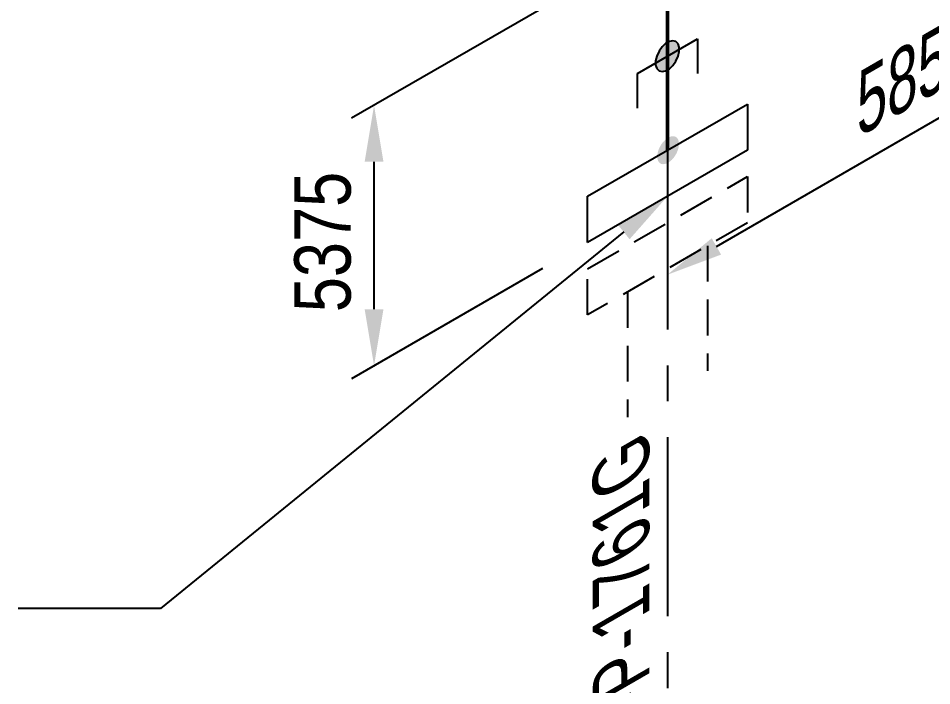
# Model space of a CAD drawing. Header units: millimetres. Extents: x 0 to 594, y 0 to 420.
# Drawn here: x 224.71 to 265.15, y 84.58 to 114.13 of the extents above; entities that cross this region are included whole.
import ezdxf

# ---------------------------------------------------------------- set-up
doc = ezdxf.new("R2010")
doc.units = ezdxf.units.MM
doc.header["$LTSCALE"] = 0.25
doc.linetypes.add('CENTER', pattern=[50.800000000000004, 31.75, -6.35, 6.35, -6.35])
doc.linetypes.add('DASHED2', pattern=[9.524999999999999, 6.35, -3.175])
for name, color, linetype in [('기기', 6, 'Continuous'), ('밸브', 4, 'Continuous'), ('연속', 7, 'DASHED2'), ('열 추적 선', 7, 'CENTER'), ('용접', 1, 'Continuous'), ('주석', 7, 'Continuous'), ('치수', 1, 'Continuous')]:
    doc.layers.add(name, color=color, linetype=linetype)
doc.layers.add('파이프 작은 보어', color=30, linetype='Continuous', lineweight=50)
doc.styles.add('AdskIsoMetric', font='arial.ttf', dxfattribs={"width": 0.8, "height": 2.5})
doc.styles.add('AdskIsoMetric-30', font='arial.ttf', dxfattribs={"width": 0.8, "height": 2.5})
doc.styles.add('AdskIsoMetric30', font='arial.ttf', dxfattribs={"width": 0.8, "oblique": 30, "height": 2.5})
doc.dimstyles.new('AdskIsoMetric', dxfattribs={"dimtxt": 2.5, "dimasz": 2.5, "dimexe": 1, "dimexo": 2, "dimgap": 0.8, "dimtad": 1, "dimdec": 0, "dimrnd": 1, "dimzin": 0, "dimdsep": 46, "dimtxsty": 'AdskIsoMetric', "dimcen": 0, "dimclrt": 7, "dimadec": 0, "dimazin": 0, "dimtfac": 1, "dimtdec": 0, "dimtmove": 1, "dimatfit": 3, "dimfxl": 0, "dimfrac": 2, "dimtolj": 1, "dimtzin": 0, "dimarcsym": 0})

# ---------------------------------------------------------------- blocks, each defined once
blk = doc.blocks.new('*D94')
at = {"layer": 'Defpoints', "color": 0}
for p in [(274.3693665907439, 129.8559653228848), (253.4503513795782, 117.7783662595368), (274.3693665910683, 114.8559653228847)]:
    blk.add_point(p, dxfattribs=at)
at = {"layer": '치수', "color": 0, "lineweight": -2}
for p, q in [((253.4503513796281, 115.4689651828071), (253.4503513799276, 101.6236657211718)), ((255.6154148893637, 104.0283662595366), (272.2043030816072, 113.6059653228847))]:
    blk.add_line(p, q, dxfattribs=at)
at = {"layer": '치수', "color": 0}
for points in [[(271.9959697482739, 113.9668092411282), (272.4126364149406, 113.2451214046412), (274.3693665910683, 114.8559653228847)], [(255.4070815560304, 104.3892101777801), (255.823748222697, 103.6675223412931), (253.4503513799026, 102.7783662595366)]]:
    blk.add_solid(points, dxfattribs=at)
at = {"layer": '치수', "color": 7, "insert": (263.9098589854289, 111.4350476265069), "char_height": 2.5, "attachment_point": 5, "rotation": 29.99999999999924, "style": 'AdskIsoMetric30'}
blk.add_mtext('\\A1;5854', dxfattribs=at)
blk = doc.blocks.new('*D95')
at = {"layer": 'Defpoints', "color": 0}
for p in [(253.4503513795783, 117.7783662595368), (240.4599703227017, 110.2783662597303), (249.9148174738496, 104.2061648546647)]:
    blk.add_point(p, dxfattribs=at)
at = {"layer": '치수', "color": 0, "lineweight": -2}
for p, q in [((251.4503513795783, 116.6236657211972), (239.4599703227017, 109.7010159905604)), ((240.4599703227017, 101.2474063069897), (240.4599703227017, 107.7783662597303)), ((247.9148174738496, 103.051464316325), (239.4599703227017, 98.1700560378199))]:
    blk.add_line(p, q, dxfattribs=at)
at = {"layer": '치수', "color": 0}
for points in [[(240.043303656035, 107.7783662597303), (240.8766369893683, 107.7783662597303), (240.4599703227017, 110.2783662597303)], [(240.043303656035, 101.2474063069897), (240.8766369893683, 101.2474063069897), (240.4599703227017, 98.74740630698975)]]:
    blk.add_solid(points, dxfattribs=at)
at = {"layer": '치수', "color": 7, "insert": (238.1936708094341, 104.2250583755925), "char_height": 2.5, "attachment_point": 5, "rotation": 90, "style": 'AdskIsoMetric-30'}
blk.add_mtext('\\A1;5375', dxfattribs=at)
blk = doc.blocks.new('엘보우-1-Iso2DSkew0')
at = {"color": 0, "linetype": 'ByBlock', "lineweight": -2, "extrusion": (-0.7071067811865476, 0.408248290463863, -0.5773502691896257)}
for p, q in [((0.6910932218850913, 0.3990028576904836), (5.303300858899108, 3.061862178478968)), ((-1.110223024625157e-15, -6.123724356957947), (-1.665334536937735e-16, -0.7980057153809665))]:
    blk.add_line(p, q, dxfattribs=at)
at = {"linetype": 'ByBlock', "extrusion": (1.922962686383498e-16, -1.110223024625272e-16, -0.9999999999999999)}
blk.add_ellipse((0.6910932218850918, -0.399002857690483), major_axis=(0.4886767036270583, 0.8464128791572265), ratio=0.5773502691896257, start_param=-2.356194490192517, end_param=-0.7853981633976213, dxfattribs=at)
blk = doc.blocks.new('SocketWeld-2-IsoRight')
blk.add_hatch(color=256).paths.add_polyline_path([(0.005530793552061859, -0.04351541280202063), (0.005745491398917847, -0.04355881726115246), (0.00596018924577383, -0.04360222172028429), (0.006174887092629817, -0.04364562617941611), (0.006389584939485802, -0.04368903063854794), (0.00660428278634179, -0.04373243509767978), (0.006818980633197771, -0.04377583955681161), (0.007033678480053755, -0.04381924401594343), (0.007248376326909743, -0.04386264847507525), (0.007463074173765729, -0.04390605293420709), (0.007677772020621716, -0.04394945739333891), (0.007892469867477702, -0.04399286185247075), (0.008107167714333686, -0.04403626631160257), (0.008321865561189672, -0.0440796707707344), (0.008536563408045655, -0.04412307522986623), (0.008751261254901643, -0.04416647968899806), (0.008965959101757627, -0.04420988414812989), (0.009180656948613617, -0.04425328860726171), (0.0093953547954696, -0.04429669306639354), (0.009610052642325584, -0.04434009752552537), (0.009824750489181572, -0.0443835019846572), (0.01003944833603756, -0.04442690644378903), (0.01025414618289354, -0.04447031090292086), (0.01046884402974953, -0.04451371536205269), (0.01068354187660552, -0.04455711982118452), (0.0108982397234615, -0.04460052428031634), (0.01111293757031749, -0.04464392873944817), (0.01132763541717347, -0.04468733319858), (0.01154233326402946, -0.04473073765771183), (0.01175703111088544, -0.04477414211684366), (0.01197172895774143, -0.04481754657597549), (0.01218642680459742, -0.04486095103510732), (0.0124011246514534, -0.04490435549423915), (0.01261582249830939, -0.04494775995337097), (0.01283052034516537, -0.0449911644125028), (0.01304521819202136, -0.04503456887163462), (0.01325991603887734, -0.04507797333076646), (0.01347461388573333, -0.04512137778989828), (0.01368931173258932, -0.04516478224903011), (0.0139040095794453, -0.04520818670816194), (0.01411870742630129, -0.04525159116729377), (0.01433340527315727, -0.0452949956264256), (0.01454810312001326, -0.04533840008555742), (0.01476280096686924, -0.04538180454468926), (0.01497749881372523, -0.04542520900382109), (0.01519219666058122, -0.04546861346295292), (0.0154068945074372, -0.04551201792208474), (0.01562159235429319, -0.04555542238121657), (0.01583629020114917, -0.0455988268403484), (0.01605098804800516, -0.04564223129948023), (0.01605098804800515, -0.04564223129948022), (0.01623362094498463, -0.04559445658294434), (0.01641625384196412, -0.04554668186640846), (0.01659888673894361, -0.04549890714987258), (0.01678151963592309, -0.04545113243333669), (0.01696415253290259, -0.0454033577168008), (0.01714678542988207, -0.04535558300026492), (0.01732941832686155, -0.04530780828372904), (0.01751205122384104, -0.04526003356719316), (0.01769468412082053, -0.04521225885065727), (0.01787731701780002, -0.04516448413412139), (0.0180599499147795, -0.0451167094175855), (0.01824258281175899, -0.04506893470104963), (0.01842521570873848, -0.04502115998451374), (0.01860784860571796, -0.04497338526797785), (0.01879048150269745, -0.04492561055144197), (0.01897311439967694, -0.04487783583490609), (0.01915574729665642, -0.04483006111837021), (0.01933838019363591, -0.04478228640183432), (0.0195210130906154, -0.04473451168529844), (0.01970364598759488, -0.04468673696876255), (0.01988627888457437, -0.04463896225222667), (0.02006891178155386, -0.04459118753569079), (0.02025154467853335, -0.04454341281915491), (0.02043417757551283, -0.04449563810261903), (0.02061681047249232, -0.04444786338608314), (0.0207994433694718, -0.04440008866954726), (0.02098207626645129, -0.04435231395301137), (0.02116470916343078, -0.0443045392364755), (0.02134734206041027, -0.04425676451993961), (0.02152997495738975, -0.04420898980340372), (0.02171260785436924, -0.04416121508686784), (0.02189524075134873, -0.04411344037033195), (0.02207787364832822, -0.04406566565379607), (0.0222605065453077, -0.04401789093726019), (0.02244313944228719, -0.0439701162207243), (0.02262577233926667, -0.04392234150418842), (0.02280840523624616, -0.04387456678765254), (0.02299103813322565, -0.04382679207111665), (0.02317367103020513, -0.04377901735458077), (0.02335630392718462, -0.04373124263804488), (0.02353893682416411, -0.043683467921509), (0.0237215697211436, -0.04363569320497312), (0.02390420261812308, -0.04358791848843723), (0.02408683551510257, -0.04354014377190135), (0.02426946841208205, -0.04349236905536547), (0.02445210130906154, -0.04344459433882959), (0.02463473420604103, -0.0433968196222937), (0.02481736710302052, -0.04334904490575781), (0.025, -0.04330127018922193), (0.025, -0.04330127018922194), (0.02513269056666842, -0.0431669928191389), (0.02526538113333683, -0.04303271544905586), (0.02539807170000525, -0.04289843807897282), (0.02553076226667367, -0.04276416070888978), (0.02566345283334209, -0.04262988333880674), (0.02579614340001051, -0.0424956059687237), (0.02592883396667893, -0.04236132859864065), (0.02606152453334735, -0.04222705122855762), (0.02619421510001577, -0.04209277385847458), (0.02632690566668418, -0.04195849648839154), (0.02645959623335261, -0.0418242191183085), (0.02659228680002102, -0.04168994174822546), (0.02672497736668945, -0.04155566437814243), (0.02685766793335786, -0.04142138700805938), (0.02699035850002628, -0.04128710963797634), (0.0271230490666947, -0.0411528322678933), (0.02725573963336312, -0.04101855489781026), (0.02738843020003153, -0.04088427752772722), (0.02752112076669996, -0.04075000015764418), (0.02765381133336837, -0.04061572278756114), (0.0277865019000368, -0.0404814454174781), (0.02791919246670522, -0.04034716804739506), (0.02805188303337363, -0.04021289067731202), (0.02818457360004205, -0.04007861330722898), (0.02831726416671047, -0.03994433593714594), (0.02844995473337888, -0.03981005856706289), (0.02858264530004731, -0.03967578119697986), (0.02871533586671573, -0.03954150382689682), (0.02884802643338415, -0.03940722645681378), (0.02898071700005257, -0.03927294908673074), (0.02911340756672098, -0.0391386717166477), (0.02924609813338941, -0.03900439434656466), (0.02937878870005782, -0.03887011697648161), (0.02951147926672625, -0.03873583960639858), (0.02964416983339466, -0.03860156223631554), (0.02977686040006308, -0.0384672848662325), (0.0299095509667315, -0.03833300749614946), (0.03004224153339992, -0.03819873012606642), (0.03017493210006834, -0.03806445275598338), (0.03030762266673676, -0.03793017538590034), (0.03044031323340518, -0.03779589801581729), (0.03057300380007359, -0.03766162064573426), (0.03070569436674201, -0.03752734327565121), (0.03083838493341043, -0.03739306590556817), (0.03097107550007885, -0.03725878853548514), (0.03110376606674727, -0.0371245111654021), (0.03123645663341569, -0.03699023379531906), (0.03136914720008411, -0.03685595642523602), (0.03150183776675253, -0.03672167905515298), (0.03150183776675253, -0.03672167905515298), (0.03157159732593483, -0.03651404303607196), (0.03164135688511713, -0.03630640701699095), (0.03171111644429945, -0.03609877099790993), (0.03178087600348175, -0.03589113497882891), (0.03185063556266406, -0.03568349895974789), (0.03192039512184636, -0.03547586294066687), (0.03199015468102867, -0.03526822692158586), (0.03205991424021097, -0.03506059090250483), (0.03212967379939328, -0.03485295488342381), (0.03219943335857559, -0.0346453188643428), (0.0322691929177579, -0.03443768284526178), (0.0323389524769402, -0.03423004682618076), (0.0324087120361225, -0.03402241080709974), (0.03247847159530481, -0.03381477478801872), (0.03254823115448712, -0.0336071387689377), (0.03261799071366942, -0.03339950274985668), (0.03268775027285173, -0.03319186673077566), (0.03275750983203404, -0.03298423071169465), (0.03282726939121634, -0.03277659469261363), (0.03289702895039864, -0.03256895867353261), (0.03296678850958095, -0.03236132265445159), (0.03303654806876326, -0.03215368663537057), (0.03310630762794557, -0.03194605061628955), (0.03317606718712787, -0.03173841459720853), (0.03324582674631017, -0.03153077857812751), (0.03331558630549249, -0.03132314255904649), (0.03338534586467479, -0.03111550653996548), (0.03345510542385709, -0.03090787052088445), (0.0335248649830394, -0.03070023450180344), (0.03359462454222171, -0.03049259848272242), (0.03366438410140402, -0.0302849624636414), (0.03373414366058632, -0.03007732644456038), (0.03380390321976863, -0.02986969042547936), (0.03387366277895093, -0.02966205440639834), (0.03394342233813324, -0.02945441838731732), (0.03401318189731554, -0.0292467823682363), (0.03408294145649785, -0.02903914634915529), (0.03415270101568016, -0.02883151033007427), (0.03422246057486246, -0.02862387431099325), (0.03429222013404477, -0.02841623829191223), (0.03436197969322707, -0.02820860227283121), (0.03443173925240938, -0.02800096625375019), (0.03450149881159169, -0.02779333023466917), (0.03457125837077399, -0.02758569421558815), (0.0346410179299563, -0.02737805819650713), (0.0347107774891386, -0.02717042217742612), (0.03478053704832091, -0.0269627861583451), (0.03485029660750322, -0.02675515013926407), (0.03492005616668552, -0.02654751412018306), (0.03492005616668552, -0.02654751412018306), (0.03492005616668552, -0.02628684431233693), (0.03492005616668552, -0.02602617450449079), (0.03492005616668552, -0.02576550469664466), (0.03492005616668552, -0.02550483488879852), (0.03492005616668552, -0.02524416508095239), (0.03492005616668552, -0.02498349527310625), (0.03492005616668552, -0.02472282546526012), (0.03492005616668552, -0.02446215565741398), (0.03492005616668552, -0.02420148584956784), (0.03492005616668552, -0.02394081604172171), (0.03492005616668552, -0.02368014623387557), (0.03492005616668552, -0.02341947642602944), (0.03492005616668552, -0.02315880661818331), (0.03492005616668552, -0.02289813681033717), (0.03492005616668552, -0.02263746700249103), (0.03492005616668552, -0.02237679719464489), (0.03492005616668552, -0.02211612738679876), (0.03492005616668552, -0.02185545757895262), (0.03492005616668552, -0.02159478777110649), (0.03492005616668552, -0.02133411796326036), (0.03492005616668552, -0.02107344815541422), (0.03492005616668552, -0.02081277834756808), (0.03492005616668552, -0.02055210853972194), (0.03492005616668552, -0.02029143873187581), (0.03492005616668552, -0.02003076892402968), (0.03492005616668552, -0.01977009911618354), (0.03492005616668552, -0.01950942930833741), (0.03492005616668552, -0.01924875950049127), (0.03492005616668552, -0.01898808969264513), (0.03492005616668552, -0.01872741988479899), (0.03492005616668552, -0.01846675007695286), (0.03492005616668552, -0.01820608026910672), (0.03492005616668552, -0.01794541046126059), (0.03492005616668552, -0.01768474065341445), (0.03492005616668552, -0.01742407084556832), (0.03492005616668552, -0.01716340103772218), (0.03492005616668552, -0.01690273122987604), (0.03492005616668552, -0.01664206142202991), (0.03492005616668552, -0.01638139161418378), (0.03492005616668552, -0.01612072180633764), (0.03492005616668552, -0.0158600519984915), (0.03492005616668552, -0.01559938219064537), (0.03492005616668552, -0.01533871238279923), (0.03492005616668552, -0.01507804257495309), (0.03492005616668552, -0.01481737276710696), (0.03492005616668552, -0.01455670295926082), (0.03492005616668552, -0.01429603315141469), (0.03492005616668552, -0.01403536334356855), (0.03492005616668552, -0.01377469353572242), (0.03492005616668552, -0.01377469353572242), (0.03485029660750322, -0.0134865061160965), (0.03478053704832091, -0.01319831869647057), (0.0347107774891386, -0.01291013127684464), (0.0346410179299563, -0.01262194385721872), (0.03457125837077399, -0.01233375643759279), (0.03450149881159169, -0.01204556901796687), (0.03443173925240937, -0.01175738159834093), (0.03436197969322707, -0.01146919417871501), (0.03429222013404477, -0.01118100675908908), (0.03422246057486246, -0.01089281933946316), (0.03415270101568016, -0.01060463191983723), (0.03408294145649785, -0.0103164445002113), (0.03401318189731554, -0.01002825708058538), (0.03394342233813324, -0.009740069660959451), (0.03387366277895093, -0.009451882241333524), (0.03380390321976862, -0.009163694821707596), (0.03373414366058632, -0.008875507402081671), (0.03366438410140402, -0.008587319982455745), (0.03359462454222171, -0.008299132562829818), (0.0335248649830394, -0.008010945143203892), (0.03345510542385709, -0.007722757723577962), (0.03338534586467479, -0.007434570303952035), (0.03331558630549249, -0.00714638288432611), (0.03324582674631018, -0.006858195464700183), (0.03317606718712787, -0.006570008045074256), (0.03310630762794557, -0.006281820625448328), (0.03303654806876326, -0.0059936332058224), (0.03296678850958096, -0.005705445786196476), (0.03289702895039865, -0.005417258366570546), (0.03282726939121634, -0.005129070946944619), (0.03275750983203404, -0.004840883527318695), (0.03268775027285173, -0.004552696107692765), (0.03261799071366943, -0.004264508688066842), (0.03254823115448711, -0.00397632126844091), (0.03247847159530481, -0.003688133848814985), (0.03240871203612251, -0.003399946429189058), (0.0323389524769402, -0.00311175900956313), (0.03226919291775789, -0.002823571589937205), (0.03219943335857559, -0.002535384170311275), (0.03212967379939329, -0.002247196750685352), (0.03205991424021098, -0.001959009331059423), (0.03199015468102867, -0.001670821911433495), (0.03192039512184637, -0.001382634491807569), (0.03185063556266406, -0.001094447072181644), (0.03178087600348176, -0.0008062596525557162), (0.03171111644429944, -0.0005180722329297869), (0.03164135688511714, -0.0002298848133038615), (0.03157159732593484, 5.830260632206492e-05), (0.03150183776675253, 0.0003464900259479903), (0.03150183776675253, 0.0003464900259479811), (0.03136914720008412, 0.0006339852648008894), (0.03123645663341569, 0.0009214805036538047), (0.03110376606674728, 0.001208975742506715), (0.03097107550007886, 0.001496470981359625), (0.03083838493341044, 0.001783966220212538), (0.03070569436674202, 0.002071461459065449), (0.0305730038000736, 0.002358956697918357), (0.03044031323340518, 0.002646451936771273), (0.03030762266673676, 0.002933947175624184), (0.03017493210006834, 0.003221442414477093), (0.03004224153339992, 0.003508937653330008), (0.02990955096673151, 0.003796432892182916), (0.02977686040006309, 0.004083928131035827), (0.02964416983339467, 0.00437142336988874), (0.02951147926672625, 0.004658918608741651), (0.02937878870005783, 0.004946413847594562), (0.02924609813338941, 0.005233909086447475), (0.02911340756672099, 0.005521404325300384), (0.02898071700005257, 0.005808899564153299), (0.02884802643338415, 0.006096394803006208), (0.02871533586671574, 0.006383890041859122), (0.02858264530004731, 0.006671385280712034), (0.0284499547333789, 0.006958880519564943), (0.02831726416671048, 0.007246375758417855), (0.02818457360004206, 0.007533870997270768), (0.02805188303337364, 0.00782136623612368), (0.02791919246670522, 0.008108861474976591), (0.0277865019000368, 0.008396356713829505), (0.02765381133336838, 0.008683851952682413), (0.02752112076669996, 0.008971347191535325), (0.02738843020003155, 0.009258842430388237), (0.02725573963336312, 0.00954633766924115), (0.02712304906669471, 0.009833832908094059), (0.02699035850002629, 0.01012132814694697), (0.02685766793335786, 0.01040882338579989), (0.02672497736668945, 0.01069631862465279), (0.02659228680002104, 0.01098381386350571), (0.02645959623335261, 0.01127130910235862), (0.02632690566668419, 0.01155880434121153), (0.02619421510001578, 0.01184629958006444), (0.02606152453334735, 0.01213379481891735), (0.02592883396667894, 0.01242129005777027), (0.02579614340001051, 0.01270878529662318), (0.0256634528333421, 0.01299628053547609), (0.02553076226667368, 0.013283775774329), (0.02539807170000526, 0.01357127101318192), (0.02526538113333684, 0.01385876625203482), (0.02513269056666842, 0.01414626149088774), (0.025, 0.01443375672974064), (0.02500000000000001, 0.01443375672974063), (0.02481736710302052, 0.01469241775074449), (0.02463473420604104, 0.01495107877174835), (0.02445210130906155, 0.01520973979275221), (0.02426946841208206, 0.01546840081375607), (0.02408683551510258, 0.01572706183475993), (0.02390420261812309, 0.01598572285576379), (0.02372156972114361, 0.01624438387676764), (0.02353893682416412, 0.0165030448977715), (0.02335630392718463, 0.01676170591877536), (0.02317367103020515, 0.01702036693977922), (0.02299103813322566, 0.01727902796078308), (0.02280840523624617, 0.01753768898178694), (0.02262577233926669, 0.0177963500027908), (0.0224431394422872, 0.01805501102379466), (0.02226050654530771, 0.01831367204479852), (0.02207787364832823, 0.01857233306580238), (0.02189524075134874, 0.01883099408680624), (0.02171260785436925, 0.01908965510781009), (0.02152997495738977, 0.01934831612881396), (0.02134734206041028, 0.01960697714981782), (0.02116470916343079, 0.01986563817082167), (0.0209820762664513, 0.02012429919182553), (0.02079944336947182, 0.02038296021282939), (0.02061681047249233, 0.02064162123383326), (0.02043417757551284, 0.02090028225483711), (0.02025154467853336, 0.02115894327584097), (0.02006891178155387, 0.02141760429684483), (0.01988627888457439, 0.02167626531784869), (0.0197036459875949, 0.02193492633885255), (0.01952101309061541, 0.02219358735985641), (0.01933838019363592, 0.02245224838086026), (0.01915574729665644, 0.02271090940186413), (0.01897311439967695, 0.02296957042286799), (0.01879048150269746, 0.02322823144387185), (0.01860784860571798, 0.0234868924648757), (0.01842521570873849, 0.02374555348587956), (0.018242582811759, 0.02400421450688343), (0.01805994991477952, 0.02426287552788728), (0.01787731701780003, 0.02452153654889115), (0.01769468412082054, 0.024780197569895), (0.01751205122384106, 0.02503885859089886), (0.01732941832686157, 0.02529751961190272), (0.01714678542988208, 0.02555618063290658), (0.0169641525329026, 0.02581484165391044), (0.01678151963592311, 0.0260735026749143), (0.01659888673894362, 0.02633216369591816), (0.01641625384196414, 0.02659082471692201), (0.01623362094498465, 0.02684948573792588), (0.01605098804800516, 0.02710814675892973), (0.01605098804800517, 0.02710814675892973), (0.01583629020114918, 0.02731265401915137), (0.0156215923542932, 0.02751716127937302), (0.01540689450743721, 0.02772166853959467), (0.01519219666058122, 0.02792617579981631), (0.01497749881372524, 0.02813068306003795), (0.01476280096686925, 0.02833519032025959), (0.01454810312001327, 0.02853969758048124), (0.01433340527315728, 0.02874420484070288), (0.0141187074263013, 0.02894871210092453), (0.01390400957944531, 0.02915321936114617), (0.01368931173258933, 0.02935772662136781), (0.01347461388573334, 0.02956223388158946), (0.01325991603887735, 0.0297667411418111), (0.01304521819202136, 0.02997124840203275), (0.01283052034516538, 0.03017575566225439), (0.01261582249830939, 0.03038026292247604), (0.01240112465145341, 0.03058477018269768), (0.01218642680459742, 0.03078927744291933), (0.01197172895774144, 0.03099378470314097), (0.01175703111088545, 0.03119829196336262), (0.01154233326402947, 0.03140279922358426), (0.01132763541717348, 0.0316073064838059), (0.01111293757031749, 0.03181181374402755), (0.01089823972346151, 0.0320163210042492), (0.01068354187660552, 0.03222082826447084), (0.01046884402974954, 0.03242533552469248), (0.01025414618289355, 0.03262984278491413), (0.01003944833603757, 0.03283435004513578), (0.009824750489181579, 0.03303885730535742), (0.009610052642325593, 0.03324336456557906), (0.009395354795469605, 0.0334478718258007), (0.00918065694861362, 0.03365237908602235), (0.008965959101757636, 0.03385688634624399), (0.008751261254901648, 0.03406139360646564), (0.008536563408045664, 0.03426590086668728), (0.00832186556118968, 0.03447040812690893), (0.008107167714333691, 0.03467491538713058), (0.007892469867477705, 0.03487942264735222), (0.007677772020621721, 0.03508392990757386), (0.007463074173765735, 0.03528843716779551), (0.00724837632690975, 0.03549294442801715), (0.007033678480053763, 0.0356974516882388), (0.006818980633197777, 0.03590195894846044), (0.006604282786341792, 0.03610646620868208), (0.006389584939485804, 0.03631097346890373), (0.006174887092629818, 0.03651548072912537), (0.005960189245773834, 0.03671998798934702), (0.005745491398917848, 0.03692449524956866), (0.005530793552061861, 0.03712900250979031), (0.005530793552061868, 0.0371290025097903), (0.005305046876467507, 0.03725933741371337), (0.005079300200873145, 0.03738967231763643), (0.004853553525278782, 0.0375200072215595), (0.004627806849684422, 0.03765034212548257), (0.004402060174090059, 0.03778067702940564), (0.004176313498495699, 0.0379110119333287), (0.003950566822901338, 0.03804134683725177), (0.003724820147306976, 0.03817168174117484), (0.003499073471712614, 0.03830201664509791), (0.003273326796118253, 0.03843235154902097), (0.003047580120523892, 0.03856268645294404), (0.00282183344492953, 0.03869302135686711), (0.002596086769335168, 0.03882335626079018), (0.002370340093740807, 0.03895369116471325), (0.002144593418146445, 0.03908402606863632), (0.001918846742552084, 0.03921436097255938), (0.001693100066957722, 0.03934469587648246), (0.001467353391363359, 0.03947503078040551), (0.001241606715768997, 0.03960536568432858), (0.001015860040174637, 0.03973570058825165), (0.000790113364580276, 0.03986603549217473), (0.0005643666889859136, 0.03999637039609779), (0.0003386200133915513, 0.04012670530002086), (0.000112873337797189, 0.04025704020394393), (-0.0001128733377971751, 0.040387375107867), (-0.0003386200133915322, 0.04051771001179007), (-0.0005643666889858963, 0.04064804491571314), (-0.0007901133645802569, 0.0407783798196362), (-0.001015860040174619, 0.04090871472355927), (-0.001241606715768983, 0.04103904962748234), (-0.001467353391363344, 0.04116938453140541), (-0.001693100066957704, 0.04129971943532848), (-0.001918846742552065, 0.04143005433925154), (-0.002144593418146429, 0.04156038924317461), (-0.00237034009374079, 0.04169072414709768), (-0.002596086769335152, 0.04182105905102074), (-0.002821833444929513, 0.04195139395494382), (-0.003047580120523875, 0.04208172885886688), (-0.003273326796118237, 0.04221206376278995), (-0.003499073471712598, 0.04234239866671302), (-0.003724820147306962, 0.04247273357063609), (-0.003950566822901323, 0.04260306847455915), (-0.004176313498495683, 0.04273340337848222), (-0.004402060174090046, 0.04286373828240529), (-0.004627806849684408, 0.04299407318632836), (-0.00485355352527877, 0.04312440809025143), (-0.005079300200873131, 0.04325474299417449), (-0.005305046876467491, 0.04338507789809756), (-0.005530793552061855, 0.04351541280202063), (-0.005530793552061848, 0.04351541280202062), (-0.005745491398917833, 0.04355881726115245), (-0.005960189245773819, 0.04360222172028428), (-0.006174887092629804, 0.04364562617941611), (-0.006389584939485791, 0.04368903063854794), (-0.006604282786341776, 0.04373243509767977), (-0.00681898063319776, 0.04377583955681159), (-0.007033678480053747, 0.04381924401594342), (-0.007248376326909733, 0.04386264847507525), (-0.007463074173765719, 0.04390605293420707), (-0.007677772020621705, 0.04394945739333891), (-0.00789246986747769, 0.04399286185247074), (-0.008107167714333677, 0.04403626631160257), (-0.00832186556118966, 0.04407967077073439), (-0.008536563408045648, 0.04412307522986622), (-0.00875126125490163, 0.04416647968899805), (-0.008965959101757619, 0.04420988414812988), (-0.009180656948613605, 0.04425328860726171), (-0.009395354795469593, 0.04429669306639353), (-0.009610052642325576, 0.04434009752552537), (-0.009824750489181562, 0.04438350198465719), (-0.01003944833603755, 0.04442690644378902), (-0.01025414618289353, 0.04447031090292085), (-0.01046884402974952, 0.04451371536205268), (-0.0106835418766055, 0.04455711982118452), (-0.01089823972346149, 0.04460052428031634), (-0.01111293757031748, 0.04464392873944817), (-0.01132763541717346, 0.04468733319858), (-0.01154233326402945, 0.04473073765771182), (-0.01175703111088543, 0.04477414211684365), (-0.01197172895774142, 0.04481754657597548), (-0.01218642680459741, 0.04486095103510731), (-0.01240112465145339, 0.04490435549423914), (-0.01261582249830938, 0.04494775995337097), (-0.01283052034516536, 0.04499116441250279), (-0.01304521819202135, 0.04503456887163462), (-0.01325991603887734, 0.04507797333076645), (-0.01347461388573332, 0.04512137778989828), (-0.01368931173258931, 0.0451647822490301), (-0.0139040095794453, 0.04520818670816194), (-0.01411870742630128, 0.04525159116729377), (-0.01433340527315727, 0.0452949956264256), (-0.01454810312001325, 0.04533840008555742), (-0.01476280096686924, 0.04538180454468926), (-0.01497749881372522, 0.04542520900382108), (-0.01519219666058121, 0.0454686134629529), (-0.0154068945074372, 0.04551201792208474), (-0.01562159235429318, 0.04555542238121656), (-0.01583629020114917, 0.0455988268403484), (-0.01605098804800516, 0.04564223129948022), (-0.01605098804800514, 0.04564223129948022), (-0.01623362094498463, 0.04559445658294434), (-0.01641625384196412, 0.04554668186640846), (-0.0165988867389436, 0.04549890714987257), (-0.01678151963592309, 0.04545113243333669), (-0.01696415253290258, 0.0454033577168008), (-0.01714678542988207, 0.04535558300026492), (-0.01732941832686155, 0.04530780828372904), (-0.01751205122384104, 0.04526003356719315), (-0.01769468412082053, 0.04521225885065727), (-0.01787731701780001, 0.04516448413412139), (-0.0180599499147795, 0.0451167094175855), (-0.01824258281175898, 0.04506893470104962), (-0.01842521570873847, 0.04502115998451374), (-0.01860784860571796, 0.04497338526797785), (-0.01879048150269744, 0.04492561055144197), (-0.01897311439967693, 0.04487783583490608), (-0.01915574729665642, 0.0448300611183702), (-0.0193383801936359, 0.04478228640183432), (-0.01952101309061539, 0.04473451168529843), (-0.01970364598759488, 0.04468673696876255), (-0.01988627888457436, 0.04463896225222667), (-0.02006891178155385, 0.04459118753569079), (-0.02025154467853334, 0.04454341281915491), (-0.02043417757551283, 0.04449563810261902), (-0.02061681047249232, 0.04444786338608313), (-0.0207994433694718, 0.04440008866954726), (-0.02098207626645129, 0.04435231395301137), (-0.02116470916343078, 0.04430453923647548), (-0.02134734206041026, 0.04425676451993961), (-0.02152997495738975, 0.04420898980340372), (-0.02171260785436923, 0.04416121508686784), (-0.02189524075134873, 0.04411344037033195), (-0.02207787364832821, 0.04406566565379606), (-0.0222605065453077, 0.04401789093726018), (-0.02244313944228718, 0.0439701162207243), (-0.02262577233926667, 0.04392234150418842), (-0.02280840523624616, 0.04387456678765253), (-0.02299103813322564, 0.04382679207111665), (-0.02317367103020513, 0.04377901735458077), (-0.02335630392718461, 0.04373124263804488), (-0.0235389368241641, 0.043683467921509), (-0.02372156972114359, 0.04363569320497312), (-0.02390420261812308, 0.04358791848843723), (-0.02408683551510257, 0.04354014377190134), (-0.02426946841208205, 0.04349236905536547), (-0.02445210130906153, 0.04344459433882958), (-0.02463473420604103, 0.0433968196222937), (-0.02481736710302051, 0.04334904490575781), (-0.025, 0.04330127018922193), (-0.02499999999999999, 0.04330127018922194), (-0.02513269056666841, 0.0431669928191389), (-0.02526538113333683, 0.04303271544905586), (-0.02539807170000525, 0.04289843807897282), (-0.02553076226667366, 0.04276416070888978), (-0.02566345283334209, 0.04262988333880674), (-0.0257961434000105, 0.0424956059687237), (-0.02592883396667893, 0.04236132859864066), (-0.02606152453334734, 0.04222705122855762), (-0.02619421510001576, 0.04209277385847458), (-0.02632690566668418, 0.04195849648839154), (-0.0264595962333526, 0.0418242191183085), (-0.02659228680002102, 0.04168994174822546), (-0.02672497736668944, 0.04155566437814243), (-0.02685766793335786, 0.04142138700805938), (-0.02699035850002628, 0.04128710963797634), (-0.0271230490666947, 0.04115283226789331), (-0.02725573963336311, 0.04101855489781026), (-0.02738843020003153, 0.04088427752772722), (-0.02752112076669995, 0.04075000015764418), (-0.02765381133336837, 0.04061572278756114), (-0.02778650190003679, 0.0404814454174781), (-0.02791919246670521, 0.04034716804739506), (-0.02805188303337363, 0.04021289067731202), (-0.02818457360004205, 0.04007861330722898), (-0.02831726416671047, 0.03994433593714594), (-0.02844995473337888, 0.03981005856706291), (-0.0285826453000473, 0.03967578119697986), (-0.02871533586671573, 0.03954150382689682), (-0.02884802643338414, 0.03940722645681378), (-0.02898071700005257, 0.03927294908673074), (-0.02911340756672098, 0.0391386717166477), (-0.0292460981333894, 0.03900439434656466), (-0.02937878870005782, 0.03887011697648161), (-0.02951147926672624, 0.03873583960639858), (-0.02964416983339466, 0.03860156223631554), (-0.02977686040006308, 0.0384672848662325), (-0.0299095509667315, 0.03833300749614946), (-0.03004224153339992, 0.03819873012606642), (-0.03017493210006834, 0.03806445275598338), (-0.03030762266673676, 0.03793017538590034), (-0.03044031323340517, 0.0377958980158173), (-0.03057300380007359, 0.03766162064573426), (-0.03070569436674201, 0.03752734327565122), (-0.03083838493341043, 0.03739306590556818), (-0.03097107550007885, 0.03725878853548514), (-0.03110376606674727, 0.0371245111654021), (-0.03123645663341569, 0.03699023379531906), (-0.03136914720008411, 0.03685595642523602), (-0.03150183776675253, 0.03672167905515298), (-0.03150183776675253, 0.03672167905515299), (-0.03157159732593483, 0.03651404303607196), (-0.03164135688511713, 0.03630640701699095), (-0.03171111644429945, 0.03609877099790993), (-0.03178087600348176, 0.03589113497882891), (-0.03185063556266406, 0.0356834989597479), (-0.03192039512184636, 0.03547586294066687), (-0.03199015468102867, 0.03526822692158586), (-0.03205991424021098, 0.03506059090250484), (-0.03212967379939328, 0.03485295488342382), (-0.03219943335857559, 0.0346453188643428), (-0.03226919291775789, 0.03443768284526178), (-0.0323389524769402, 0.03423004682618076), (-0.03240871203612251, 0.03402241080709974), (-0.03247847159530481, 0.03381477478801873), (-0.03254823115448711, 0.03360713876893771), (-0.03261799071366942, 0.03339950274985669), (-0.03268775027285173, 0.03319186673077566), (-0.03275750983203403, 0.03298423071169465), (-0.03282726939121634, 0.03277659469261363), (-0.03289702895039864, 0.03256895867353261), (-0.03296678850958095, 0.03236132265445159), (-0.03303654806876326, 0.03215368663537058), (-0.03310630762794556, 0.03194605061628955), (-0.03317606718712787, 0.03173841459720854), (-0.03324582674631018, 0.03153077857812751), (-0.03331558630549248, 0.03132314255904649), (-0.03338534586467479, 0.03111550653996547), (-0.03345510542385709, 0.03090787052088446), (-0.0335248649830394, 0.03070023450180344), (-0.0335946245422217, 0.03049259848272242), (-0.03366438410140401, 0.0302849624636414), (-0.03373414366058632, 0.03007732644456038), (-0.03380390321976862, 0.02986969042547936), (-0.03387366277895093, 0.02966205440639834), (-0.03394342233813323, 0.02945441838731733), (-0.03401318189731554, 0.02924678236823631), (-0.03408294145649785, 0.02903914634915529), (-0.03415270101568015, 0.02883151033007427), (-0.03422246057486246, 0.02862387431099325), (-0.03429222013404477, 0.02841623829191223), (-0.03436197969322707, 0.02820860227283121), (-0.03443173925240938, 0.02800096625375019), (-0.03450149881159168, 0.02779333023466917), (-0.03457125837077399, 0.02758569421558816), (-0.0346410179299563, 0.02737805819650713), (-0.0347107774891386, 0.02717042217742612), (-0.0347805370483209, 0.0269627861583451), (-0.03485029660750321, 0.02675515013926408), (-0.03492005616668552, 0.02654751412018306), (-0.03492005616668552, 0.02654751412018306), (-0.03492005616668552, 0.02628684431233693), (-0.03492005616668551, 0.0260261745044908), (-0.03492005616668552, 0.02576550469664466), (-0.03492005616668552, 0.02550483488879852), (-0.03492005616668552, 0.02524416508095239), (-0.03492005616668552, 0.02498349527310625), (-0.03492005616668552, 0.02472282546526012), (-0.03492005616668551, 0.02446215565741398), (-0.03492005616668551, 0.02420148584956784), (-0.03492005616668552, 0.02394081604172171), (-0.03492005616668552, 0.02368014623387557), (-0.03492005616668552, 0.02341947642602944), (-0.03492005616668552, 0.0231588066181833), (-0.03492005616668552, 0.02289813681033717), (-0.03492005616668551, 0.02263746700249103), (-0.03492005616668552, 0.02237679719464489), (-0.03492005616668552, 0.02211612738679876), (-0.03492005616668552, 0.02185545757895262), (-0.03492005616668552, 0.02159478777110649), (-0.03492005616668552, 0.02133411796326036), (-0.03492005616668552, 0.02107344815541422), (-0.03492005616668552, 0.02081277834756808), (-0.03492005616668552, 0.02055210853972195), (-0.03492005616668552, 0.02029143873187581), (-0.03492005616668552, 0.02003076892402968), (-0.03492005616668552, 0.01977009911618354), (-0.03492005616668552, 0.01950942930833741), (-0.03492005616668552, 0.01924875950049127), (-0.03492005616668552, 0.01898808969264514), (-0.03492005616668552, 0.018727419884799), (-0.03492005616668552, 0.01846675007695286), (-0.03492005616668552, 0.01820608026910673), (-0.03492005616668552, 0.01794541046126059), (-0.03492005616668552, 0.01768474065341446), (-0.03492005616668552, 0.01742407084556832), (-0.03492005616668552, 0.01716340103772218), (-0.03492005616668552, 0.01690273122987605), (-0.03492005616668552, 0.01664206142202991), (-0.03492005616668552, 0.01638139161418378), (-0.03492005616668552, 0.01612072180633764), (-0.03492005616668552, 0.0158600519984915), (-0.03492005616668552, 0.01559938219064537), (-0.03492005616668552, 0.01533871238279923), (-0.03492005616668552, 0.0150780425749531), (-0.03492005616668552, 0.01481737276710696), (-0.03492005616668552, 0.01455670295926083), (-0.03492005616668552, 0.01429603315141469), (-0.03492005616668552, 0.01403536334356855), (-0.03492005616668552, 0.01377469353572242), (-0.03492005616668552, 0.01377469353572243), (-0.03485029660750322, 0.0134865061160965), (-0.03478053704832091, 0.01319831869647058), (-0.0347107774891386, 0.01291013127684465), (-0.0346410179299563, 0.01262194385721872), (-0.03457125837077399, 0.0123337564375928), (-0.03450149881159169, 0.01204556901796687), (-0.03443173925240937, 0.01175738159834094), (-0.03436197969322707, 0.01146919417871501), (-0.03429222013404477, 0.01118100675908909), (-0.03422246057486246, 0.01089281933946316), (-0.03415270101568016, 0.01060463191983724), (-0.03408294145649785, 0.01031644450021131), (-0.03401318189731554, 0.01002825708058538), (-0.03394342233813324, 0.009740069660959456), (-0.03387366277895093, 0.00945188224133353), (-0.03380390321976862, 0.009163694821707601), (-0.03373414366058632, 0.008875507402081675), (-0.03366438410140402, 0.008587319982455748), (-0.03359462454222171, 0.008299132562829822), (-0.0335248649830394, 0.008010945143203895), (-0.03345510542385709, 0.007722757723577966), (-0.03338534586467479, 0.00743457030395204), (-0.03331558630549249, 0.007146382884326116), (-0.03324582674631019, 0.006858195464700188), (-0.03317606718712787, 0.00657000804507426), (-0.03310630762794557, 0.006281820625448334), (-0.03303654806876326, 0.005993633205822407), (-0.03296678850958096, 0.005705445786196479), (-0.03289702895039865, 0.005417258366570551), (-0.03282726939121634, 0.005129070946944625), (-0.03275750983203404, 0.0048408835273187), (-0.03268775027285174, 0.004552696107692771), (-0.03261799071366943, 0.004264508688066847), (-0.03254823115448711, 0.003976321268440916), (-0.03247847159530481, 0.003688133848814991), (-0.03240871203612251, 0.003399946429189063), (-0.0323389524769402, 0.003111759009563137), (-0.0322691929177579, 0.00282357158993721), (-0.03219943335857559, 0.002535384170311282), (-0.03212967379939329, 0.002247196750685358), (-0.03205991424021098, 0.001959009331059428), (-0.03199015468102867, 0.0016708219114335), (-0.03192039512184636, 0.001382634491807574), (-0.03185063556266406, 0.001094447072181647), (-0.03178087600348176, 0.0008062596525557218), (-0.03171111644429945, 0.0005180722329297897), (-0.03164135688511714, 0.0002298848133038679), (-0.03157159732593484, -5.830260632206209e-05), (-0.03150183776675253, -0.000346490025947984), (-0.03150183776675253, -0.0003464900259479749), (-0.03136914720008412, -0.0006339852648008838), (-0.03123645663341569, -0.0009214805036538001), (-0.03110376606674727, -0.001208975742506708), (-0.03097107550007886, -0.001496470981359619), (-0.03083838493341044, -0.001783966220212535), (-0.03070569436674202, -0.002071461459065443), (-0.0305730038000736, -0.002358956697918352), (-0.03044031323340518, -0.002646451936771267), (-0.03030762266673676, -0.002933947175624178), (-0.03017493210006834, -0.003221442414477087), (-0.03004224153339993, -0.003508937653330002), (-0.02990955096673151, -0.00379643289218291), (-0.02977686040006309, -0.004083928131035821), (-0.02964416983339467, -0.004371423369888734), (-0.02951147926672625, -0.004658918608741644), (-0.02937878870005783, -0.004946413847594555), (-0.02924609813338941, -0.005233909086447469), (-0.02911340756672099, -0.005521404325300378), (-0.02898071700005258, -0.005808899564153291), (-0.02884802643338415, -0.006096394803006204), (-0.02871533586671574, -0.006383890041859116), (-0.02858264530004732, -0.006671385280712025), (-0.0284499547333789, -0.006958880519564936), (-0.02831726416671048, -0.00724637575841785), (-0.02818457360004206, -0.00753387099727076), (-0.02805188303337364, -0.007821366236123672), (-0.02791919246670523, -0.008108861474976583), (-0.02778650190003681, -0.008396356713829496), (-0.02765381133336839, -0.008683851952682408), (-0.02752112076669997, -0.008971347191535316), (-0.02738843020003155, -0.009258842430388228), (-0.02725573963336313, -0.009546337669241142), (-0.02712304906669471, -0.009833832908094052), (-0.02699035850002629, -0.01012132814694697), (-0.02685766793335787, -0.01040882338579988), (-0.02672497736668945, -0.01069631862465279), (-0.02659228680002104, -0.0109838138635057), (-0.02645959623335262, -0.01127130910235861), (-0.0263269056666842, -0.01155880434121152), (-0.02619421510001578, -0.01184629958006444), (-0.02606152453334736, -0.01213379481891735), (-0.02592883396667894, -0.01242129005777026), (-0.02579614340001052, -0.01270878529662317), (-0.0256634528333421, -0.01299628053547608), (-0.02553076226667368, -0.01328377577432899), (-0.02539807170000526, -0.0135712710131819), (-0.02526538113333684, -0.01385876625203481), (-0.02513269056666843, -0.01414626149088773), (-0.025, -0.01443375672974064), (-0.02500000000000002, -0.01443375672974062), (-0.02481736710302053, -0.01469241775074448), (-0.02463473420604104, -0.01495107877174834), (-0.02445210130906156, -0.0152097397927522), (-0.02426946841208207, -0.01546840081375606), (-0.02408683551510258, -0.01572706183475992), (-0.02390420261812309, -0.01598572285576378), (-0.02372156972114361, -0.01624438387676764), (-0.02353893682416412, -0.0165030448977715), (-0.02335630392718464, -0.01676170591877536), (-0.02317367103020515, -0.01702036693977921), (-0.02299103813322566, -0.01727902796078307), (-0.02280840523624618, -0.01753768898178693), (-0.02262577233926669, -0.01779635000279079), (-0.0224431394422872, -0.01805501102379465), (-0.02226050654530771, -0.01831367204479851), (-0.02207787364832823, -0.01857233306580237), (-0.02189524075134874, -0.01883099408680623), (-0.02171260785436926, -0.01908965510781008), (-0.02152997495738977, -0.01934831612881395), (-0.02134734206041028, -0.01960697714981781), (-0.02116470916343079, -0.01986563817082167), (-0.02098207626645131, -0.02012429919182553), (-0.02079944336947182, -0.02038296021282938), (-0.02061681047249233, -0.02064162123383325), (-0.02043417757551285, -0.0209002822548371), (-0.02025154467853336, -0.02115894327584097), (-0.02006891178155387, -0.02141760429684483), (-0.01988627888457439, -0.02167626531784868), (-0.0197036459875949, -0.02193492633885254), (-0.01952101309061541, -0.0221935873598564), (-0.01933838019363592, -0.02245224838086026), (-0.01915574729665644, -0.02271090940186412), (-0.01897311439967695, -0.02296957042286798), (-0.01879048150269746, -0.02322823144387184), (-0.01860784860571798, -0.0234868924648757), (-0.01842521570873849, -0.02374555348587955), (-0.018242582811759, -0.02400421450688342), (-0.01805994991477952, -0.02426287552788728), (-0.01787731701780003, -0.02452153654889113), (-0.01769468412082055, -0.024780197569895), (-0.01751205122384106, -0.02503885859089885), (-0.01732941832686157, -0.02529751961190271), (-0.01714678542988209, -0.02555618063290657), (-0.0169641525329026, -0.02581484165391043), (-0.01678151963592311, -0.02607350267491429), (-0.01659888673894363, -0.02633216369591815), (-0.01641625384196414, -0.02659082471692201), (-0.01623362094498465, -0.02684948573792587), (-0.01605098804800516, -0.02710814675892973), (-0.01605098804800517, -0.02710814675892972), (-0.01583629020114918, -0.02731265401915137), (-0.0156215923542932, -0.02751716127937301), (-0.01540689450743721, -0.02772166853959466), (-0.01519219666058123, -0.0279261757998163), (-0.01497749881372524, -0.02813068306003794), (-0.01476280096686926, -0.02833519032025959), (-0.01454810312001327, -0.02853969758048124), (-0.01433340527315729, -0.02874420484070288), (-0.0141187074263013, -0.02894871210092452), (-0.01390400957944531, -0.02915321936114616), (-0.01368931173258933, -0.02935772662136781), (-0.01347461388573334, -0.02956223388158945), (-0.01325991603887736, -0.0297667411418111), (-0.01304521819202137, -0.02997124840203275), (-0.01283052034516538, -0.03017575566225439), (-0.0126158224983094, -0.03038026292247603), (-0.01240112465145341, -0.03058477018269768), (-0.01218642680459743, -0.03078927744291932), (-0.01197172895774144, -0.03099378470314097), (-0.01175703111088546, -0.03119829196336261), (-0.01154233326402947, -0.03140279922358426), (-0.01132763541717348, -0.0316073064838059), (-0.0111129375703175, -0.03181181374402754), (-0.01089823972346151, -0.03201632100424919), (-0.01068354187660553, -0.03222082826447083), (-0.01046884402974954, -0.03242533552469248), (-0.01025414618289355, -0.03262984278491413), (-0.01003944833603757, -0.03283435004513577), (-0.00982475048918158, -0.03303885730535741), (-0.009610052642325596, -0.03324336456557905), (-0.009395354795469612, -0.0334478718258007), (-0.009180656948613624, -0.03365237908602235), (-0.008965959101757638, -0.03385688634624399), (-0.008751261254901653, -0.03406139360646564), (-0.008536563408045667, -0.03426590086668728), (-0.008321865561189683, -0.03447040812690892), (-0.008107167714333695, -0.03467491538713058), (-0.007892469867477709, -0.03487942264735222), (-0.007677772020621724, -0.03508392990757386), (-0.007463074173765738, -0.0352884371677955), (-0.007248376326909752, -0.03549294442801715), (-0.007033678480053766, -0.03569745168823879), (-0.00681898063319778, -0.03590195894846043), (-0.006604282786341795, -0.03610646620868209), (-0.006389584939485808, -0.03631097346890373), (-0.006174887092629822, -0.03651548072912537), (-0.005960189245773837, -0.03671998798934702), (-0.005745491398917851, -0.03692449524956866), (-0.005530793552061866, -0.0371290025097903), (-0.005530793552061873, -0.03712900250979029), (-0.005305046876467509, -0.03725933741371337), (-0.00507930020087315, -0.03738967231763643), (-0.004853553525278786, -0.0375200072215595), (-0.004627806849684425, -0.03765034212548257), (-0.004402060174090063, -0.03778067702940564), (-0.004176313498495701, -0.0379110119333287), (-0.003950566822901338, -0.03804134683725177), (-0.003724820147306978, -0.03817168174117484), (-0.003499073471712615, -0.03830201664509791), (-0.003273326796118253, -0.03843235154902097), (-0.003047580120523892, -0.03856268645294404), (-0.00282183344492953, -0.03869302135686711), (-0.002596086769335168, -0.03882335626079018), (-0.002370340093740807, -0.03895369116471325), (-0.002144593418146445, -0.03908402606863632), (-0.001918846742552082, -0.03921436097255938), (-0.00169310006695772, -0.03934469587648245), (-0.001467353391363358, -0.03947503078040551), (-0.001241606715768995, -0.03960536568432858), (-0.001015860040174633, -0.03973570058825166), (-0.0007901133645802708, -0.03986603549217473), (-0.0005643666889859084, -0.0399963703960978), (-0.0003386200133915461, -0.04012670530002087), (-0.0001128733377971855, -0.04025704020394393), (0.0001128733377971768, -0.040387375107867), (0.0003386200133915409, -0.04051771001179007), (0.0005643666889859015, -0.04064804491571314), (0.0007901133645802638, -0.0407783798196362), (0.001015860040174624, -0.04090871472355927), (0.001241606715768987, -0.04103904962748234), (0.001467353391363351, -0.04116938453140541), (0.001693100066957711, -0.04129971943532848), (0.001918846742552074, -0.04143005433925155), (0.002144593418146436, -0.04156038924317462), (0.002370340093740798, -0.04169072414709768), (0.002596086769335159, -0.04182105905102075), (0.002821833444929523, -0.04195139395494382), (0.003047580120523885, -0.04208172885886689), (0.003273326796118246, -0.04221206376278995), (0.00349907347171261, -0.04234239866671302), (0.003724820147306969, -0.04247273357063609), (0.003950566822901333, -0.04260306847455916), (0.004176313498495697, -0.04273340337848222), (0.004402060174090058, -0.0428637382824053), (0.00462780684968442, -0.04299407318632836), (0.004853553525278781, -0.04312440809025143), (0.005079300200873141, -0.0432547429941745), (0.005305046876467507, -0.04338507789809756)], flags=0)
at = {"color": 0, "linetype": 'ByBlock', "lineweight": -2, "extrusion": (-0.7071067811865476, -0.408248290463863, 0.5773502691896257)}
for p, q in [((-0.08838834764831843, 0.1530931089239486), (1.040834085586084e-17, 0.1020620726159658)), ((1.040834085586084e-17, 0.1020620726159658), (-2.775557561562891e-17, -0.1020620726159657)), ((-0.03150183776675253, 0.03672167905515299), (-0.03492005616668552, 0.02654751412018306)), ((-0.02499999999999999, 0.04330127018922194), (-0.03150183776675253, 0.03672167905515299)), ((-0.01605098804800514, 0.04564223129948022), (-0.02499999999999999, 0.04330127018922194)), ((-0.005530793552061848, 0.04351541280202062), (-0.01605098804800514, 0.04564223129948022)), ((0.005530793552061868, 0.0371290025097903), (-0.005530793552061848, 0.04351541280202062)), ((0.01605098804800517, 0.02710814675892973), (0.005530793552061868, 0.0371290025097903)), ((0.02500000000000001, 0.01443375672974063), (0.01605098804800517, 0.02710814675892973)), ((-0.03492005616668552, 0.02654751412018306), (-0.03492005616668552, 0.01377469353572243)), ((-0.03492005616668552, 0.01377469353572243), (-0.03150183776675253, -0.0003464900259479749)), ((0.03150183776675253, 0.0003464900259479811), (0.02500000000000001, 0.01443375672974063)), ((0.03492005616668552, -0.01377469353572242), (0.03150183776675253, 0.0003464900259479811)), ((-0.03150183776675253, -0.0003464900259479749), (-0.02500000000000002, -0.01443375672974062)), ((-0.02500000000000002, -0.01443375672974062), (-0.01605098804800517, -0.02710814675892972)), ((0.03150183776675253, -0.03672167905515298), (0.03492005616668552, -0.02654751412018306)), ((0.03492005616668552, -0.02654751412018306), (0.03492005616668552, -0.01377469353572242)), ((-2.775557561562891e-17, -0.1020620726159657), (-0.08838834764831846, -0.05103103630798286)), ((-0.01605098804800517, -0.02710814675892972), (-0.005530793552061873, -0.03712900250979029)), ((-0.005530793552061873, -0.03712900250979029), (0.005530793552061859, -0.04351541280202063)), ((0.005530793552061859, -0.04351541280202063), (0.01605098804800515, -0.04564223129948022)), ((0.01605098804800515, -0.04564223129948022), (0.025, -0.04330127018922194)), ((0.025, -0.04330127018922194), (0.03150183776675253, -0.03672167905515298))]:
    blk.add_line(p, q, dxfattribs=at)
blk = doc.blocks.new('Weld-2-IsoRight')
blk.add_hatch(color=256).paths.add_polyline_path([(-0.03110926873516343, 0.02008880575939381), (-0.03062289385341115, 0.01338868154514116), (-0.02917854746281879, 0.006330519876898628), (-0.02682011529758997, -0.0008712205746463509), (-0.02361925712564089, -0.007997718570130121), (-0.01967322940281385, -0.01483243907414189), (-0.01510193018468057, -0.02116771256270268), (-0.01004425608479501, -0.02681104495666568), (-0.004653881971375605, -0.03159096645690429), (0.0009054083658023016, -0.03536224156739075), (0.006464698702980203, -0.03801028200225019), (0.01185507281639961, -0.03945462839284254), (0.01691274691628516, -0.0396513950049642), (0.02148404613441846, -0.03859460318467457), (0.02543007385724549, -0.03631636301667064), (0.02863093202919458, -0.03288589767561209), (0.03098936419442341, -0.02840744011498779), (0.03243371058501576, -0.02301706600156838), (0.03292008546676804, -0.01687855912512924), (0.03243371058501576, -0.0101784349108766), (0.0309893641944234, -0.003120273242634065), (0.02863093202919458, 0.004081467208910915), (0.0254300738572455, 0.01120796520439469), (0.02148404613441846, 0.01804268570840644), (0.01691274691628519, 0.02437795919696724), (0.01185507281639961, 0.03002129159093025), (0.006464698702980212, 0.03480121309116886), (0.0009054083658023137, 0.03857248820165531), (-0.004653881971375583, 0.04122052863651475), (-0.01004425608479497, 0.04266487502710711), (-0.01510193018468056, 0.04286164163922877), (-0.01967322940281384, 0.04180484981893912), (-0.02361925712564087, 0.03952660965093521), (-0.02682011529758996, 0.03609614430987668), (-0.02917854746281879, 0.03161768674925233), (-0.03062289385341116, 0.02622731263583295)], is_closed=False, flags=0)

msp = doc.modelspace()

# ---------------------------------------------------------------- linework, layer by layer
at = {"layer": '밸브', "extrusion": (0.7071067811926065, -0.4082482904533688, 0.5773502691896258)}
for p, q in [((249.9148174738192, 106.247406306984), (256.9858852856241, 110.3298892117276)), ((256.9858852856241, 110.3298892117276), (256.9858852856544, 108.2886477594082)), ((256.9858852856544, 108.2886477594082), (249.9148174738495, 104.2061648546647)), ((249.9148174738495, 104.2061648546647), (249.9148174738192, 106.247406306984))]:
    msp.add_line(p, q, dxfattribs=at)
at = {"layer": '연속', "extrusion": (0.7071067811926065, -0.4082482904533688, 0.5773502691896258)}
for p, q in [((249.9148174736083, 103.036142793238), (256.9858852854131, 107.1186256979816)), ((256.9858852854131, 107.1186256979816), (256.9858852854434, 105.0773842456623)), ((256.9858852854434, 105.0773842456623), (249.9148174736385, 100.9949013409187)), ((255.2181183324922, 104.0567635194764), (255.2181183325745, 98.51514288086112)), ((249.9148174736385, 100.9949013409187), (249.9148174736083, 103.036142793238)), ((251.6825844265898, 102.0155220671046), (251.682584426672, 96.47390142855932))]:
    msp.add_line(p, q, dxfattribs=at)
at = {"layer": '열 추적 선', "color": 1}
msp.add_line((253.4503513797834, 108.2886477593914), (253.4503513797834, 77.92258028750453), dxfattribs=at)
at = {"layer": '주석', "linetype": 'ByBlock', "lineweight": -2}
msp.add_line((231.0000000000001, 88), (224.7098752979656, 88), dxfattribs=at)
msp.add_lwpolyline([(251.5103411279023, 104.6705866525679), (231.0000000000001, 88)], dxfattribs=at)
at = {"layer": '주석'}
msp.add_solid([(251.2475378521575, 104.9939216945429), (253.4503513797519, 106.2474063070364), (251.773144403647, 104.347251610593)], dxfattribs=at)
at = {"layer": '파이프 작은 보어'}
msp.add_lwpolyline([(253.450351379579, 108.2886477592733), (253.4503513795785, 112.4525659683009)], dxfattribs=at)

# ---------------------------------------------------------------- block references
at = {"layer": '용접', "xscale": 15, "yscale": 15, "zscale": 15}
for name, p, rotation in [('SocketWeld-2-IsoRight', (253.4503513795786, 112.4525659683005), 120.0000000008503), ('Weld-2-IsoRight', (253.4503513795788, 108.2886477592733), 300.0000000008504)]:
    msp.add_blockref(name, p, dxfattribs=dict(at, rotation=rotation))
at = {"layer": '파이프 작은 보어'}
msp.add_blockref('엘보우-1-Iso2DSkew0', (253.4503513795782, 117.7783662595368), dxfattribs=at)

# ---------------------------------------------------------------- texts
at = {"layer": '기기', "style": 'AdskIsoMetric-30', "oblique": 330.0000000054401, "width": 0.8}
msp.add_text('A01-P-1761G', height=2.5, rotation=90, dxfattribs=at).set_placement((252.642183836155, 78.99727963359663))

# ---------------------------------------------------------------- dimensions: what is measured, and where the dimension line sits
at = {"layer": '치수'}
for base, p1, p2, angle, text, override, picture, middle in [((274.3693665910683, 114.8559653228847), (253.4503513795782, 117.7783662595368), (274.3693665907439, 129.8559653228848), 29.99999999999924, '5854', {"dimtad": 0, "dimlfac": 242.3685191606678, "dimtxsty": 'AdskIsoMetric30', "dimse1": 0, "dimse2": 1, "dimsd1": 0, "dimsd2": 0, "dimtmove": 1}, '*D94', (263.9098589854289, 111.4350476265069)), ((240.4599703227017, 110.2783662597303), (249.9148174738495, 104.2061648546647), (253.4503513795782, 117.7783662595368), 90.00000000000378, '5375', {"dimtad": 0, "dimlfac": 466.1221461296084, "dimtxsty": 'AdskIsoMetric-30', "dimse1": 0, "dimse2": 0, "dimsd1": 0, "dimsd2": 0, "dimtmove": 1}, '*D95', (238.1936708094341, 104.2250583755925))]:
    dim = msp.add_linear_dim(base=base, p1=p1, p2=p2, angle=angle, text=text, dimstyle='AdskIsoMetric', override=override, dxfattribs=at)
    dim.commit()
    dim.dimension.update_dxf_attribs({"geometry": picture, "text_midpoint": middle, "dimtype": 160})

doc.saveas('drawing.dxf')
